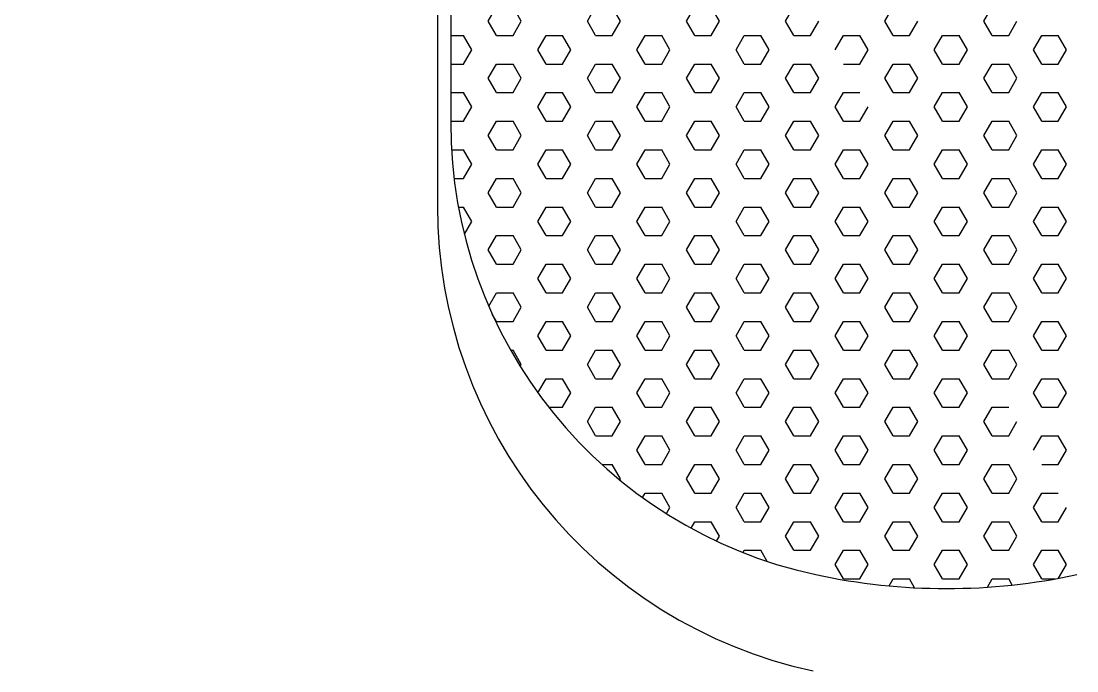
# Model space of a CAD drawing. Extents: x -59.1 to 26.7, y 12.6 to 48.
# Drawn here: x -7.712 to -7.073, y 25.055 to 25.449 of the extents above; entities that cross this region are included whole.
import ezdxf

# ---------------------------------------------------------------- set-up
doc = ezdxf.new("R2010")
doc.units = 0
doc.header["$MEASUREMENT"] = 0
doc.layers.get('0').update_dxf_attribs({"linetype": 'CONTINUOUS'})
doc.layers.add('ACES-I', color=1, linetype='CONTINUOUS')
doc.layers.add('FOLHA', color=3, linetype='CONTINUOUS')

# ---------------------------------------------------------------- blocks, each defined once
blk = doc.blocks.new('*X29')
at = {"color": 0}
for p, q in [((6.073750000854069, 2.591581020331834), (6.075000000854069, 2.593746083841295)), ((6.078750001414114, 2.591581021641367), (6.077500001414114, 2.593746085150828)), ((6.08875000085687, 2.591581020330216), (6.09000000085687, 2.593746083839677)), ((6.093750001416915, 2.591581021642984), (6.092500001416915, 2.593746085152445)), ((6.10375000085967, 2.591581020328599), (6.10500000085967, 2.59374608383806)), ((6.108750001419714, 2.5915810216446), (6.107500001419714, 2.593746085154061)), ((6.11875000086247, 2.591581020326981), (6.12000000086247, 2.593746083836442)), ((6.133750000865271, 2.591581020325364), (6.135000000865271, 2.593746083834825)), ((6.148750000868072, 2.591581020323747), (6.150000000868071, 2.593746083833208)), ((6.07500000141318, 2.589415958131367), (6.07375000141318, 2.591581021640828)), ((6.077500000855003, 2.589415956821834), (6.078750000855003, 2.591581020331295)), ((6.09000000141598, 2.589415958132984), (6.08875000141598, 2.591581021642445)), ((6.092500000857803, 2.589415956820216), (6.093750000857803, 2.591581020329677)), ((6.10500000141878, 2.5894159581346), (6.10375000141878, 2.591581021644061)), ((6.107500000860604, 2.589415956818598), (6.108750000860604, 2.591581020328059)), ((6.12000000142158, 2.589415958136217), (6.118750001421581, 2.591581021645678)), ((6.122500000863404, 2.589415956816981), (6.123750000863404, 2.591581020326442)), ((6.13500000142438, 2.589415958137834), (6.133750001424381, 2.591581021647295)), ((6.137500000866205, 2.589415956815364), (6.138750000866205, 2.591581020324825)), ((6.150000001427181, 2.589415958139452), (6.148750001427182, 2.591581021648913)), ((6.152500000869005, 2.589415956813747), (6.153750000869005, 2.591581020323208)), ((6.068072031699707, 2.58941595796), (6.069999999999999, 2.58941595796)), ((6.071250001412246, 2.587250894621367), (6.070000001412247, 2.589415958130828)), ((6.074999999999999, 2.58941595796), (6.0775, 2.58941595796)), ((6.081250000855936, 2.587250893311834), (6.082500000855935, 2.589415956821295)), ((6.0825, 2.58941595796), (6.085, 2.58941595796)), ((6.086250001415047, 2.587250894622984), (6.085000001415048, 2.589415958132445)), ((6.09, 2.58941595796), (6.0925, 2.58941595796)), ((6.096250000858737, 2.587250893310216), (6.097500000858737, 2.589415956819677)), ((6.0975, 2.58941595796), (6.100000000000001, 2.58941595796)), ((6.101250001417847, 2.587250894624601), (6.100000001417847, 2.589415958134062)), ((6.105, 2.58941595796), (6.107500000000001, 2.58941595796)), ((6.111250000861538, 2.587250893308598), (6.112500000861537, 2.589415956818059)), ((6.112500000000001, 2.58941595796), (6.115000000000001, 2.58941595796)), ((6.116250001420648, 2.587250894626218), (6.115000001420648, 2.589415958135679)), ((6.120000000000001, 2.58941595796), (6.122500000000001, 2.58941595796)), ((6.126250000864338, 2.587250893306982), (6.127500000864337, 2.589415956816443)), ((6.127500000000001, 2.58941595796), (6.130000000000002, 2.58941595796)), ((6.131250001423449, 2.587250894627835), (6.130000001423449, 2.589415958137296)), ((6.135000000000002, 2.58941595796), (6.137500000000002, 2.58941595796)), ((6.141250000867138, 2.587250893305364), (6.142500000867138, 2.589415956814825)), ((6.142500000000002, 2.58941595796), (6.145000000000002, 2.58941595796)), ((6.146250001426248, 2.587250894629451), (6.145000001426248, 2.589415958138912)), ((6.150000000000002, 2.58941595796), (6.152500000000003, 2.58941595796)), ((6.156250000869939, 2.587250893303747), (6.157500000869939, 2.589415956813208)), ((6.157500000000002, 2.58941595796), (6.160000000000003, 2.58941595796)), ((6.161250001429049, 2.587250894631068), (6.160000001429049, 2.589415958140529)), ((6.070000000854069, 2.585085829803451), (6.071250000854069, 2.587250893312912)), ((6.082500001414114, 2.585085831112984), (6.081250001414114, 2.587250894622445)), ((6.08500000085687, 2.585085829801833), (6.08625000085687, 2.587250893311294)), ((6.097500001416915, 2.585085831114601), (6.096250001416915, 2.587250894624062)), ((6.10000000085967, 2.585085829800216), (6.10125000085967, 2.587250893309677)), ((6.112500001419714, 2.585085831116217), (6.111250001419714, 2.587250894625678)), ((6.11500000086247, 2.585085829798598), (6.11625000086247, 2.587250893308059)), ((6.130000000865271, 2.585085829796981), (6.131250000865271, 2.587250893306442)), ((6.142500001425314, 2.585085831119451), (6.141250001425314, 2.587250894628912)), ((6.145000000868071, 2.585085829795364), (6.146250000868071, 2.587250893304825)), ((6.157500001428115, 2.585085831121069), (6.156250001428115, 2.58725089463053)), ((6.160000000870872, 2.585085829793748), (6.161250000870871, 2.587250893303209)), ((6.068072031699707, 2.58508583094), (6.069999999999999, 2.58508583094)), ((6.073750000855003, 2.582920766293451), (6.075000000855002, 2.585085829802912)), ((6.074999999999999, 2.58508583094), (6.0775, 2.58508583094)), ((6.07875000141318, 2.582920767602984), (6.07750000141318, 2.585085831112445)), ((6.0825, 2.58508583094), (6.085, 2.58508583094)), ((6.088750000857803, 2.582920766291833), (6.090000000857803, 2.585085829801294)), ((6.09, 2.58508583094), (6.0925, 2.58508583094)), ((6.09375000141598, 2.582920767604601), (6.09250000141598, 2.585085831114062)), ((6.0975, 2.58508583094), (6.100000000000001, 2.58508583094)), ((6.103750000860604, 2.582920766290215), (6.105000000860604, 2.585085829799676)), ((6.105, 2.58508583094), (6.107500000000001, 2.58508583094)), ((6.10875000141878, 2.582920767606217), (6.107500001418781, 2.585085831115678)), ((6.112500000000001, 2.58508583094), (6.115000000000001, 2.58508583094)), ((6.118750000863404, 2.582920766288598), (6.120000000863404, 2.585085829798059)), ((6.120000000000001, 2.58508583094), (6.122500000000001, 2.58508583094)), ((6.12375000142158, 2.582920767607834), (6.122500001421581, 2.585085831117295)), ((6.127500000000001, 2.58508583094), (6.130000000000002, 2.58508583094)), ((6.133750000866205, 2.582920766286981), (6.135000000866205, 2.585085829796442)), ((6.135000000000002, 2.58508583094), (6.137500000000002, 2.58508583094)), ((6.138750001424381, 2.582920767609451), (6.137500001424381, 2.585085831118912)), ((6.142500000000002, 2.58508583094), (6.145000000000002, 2.58508583094)), ((6.148750000869005, 2.582920766285364), (6.150000000869005, 2.585085829794825)), ((6.150000000000002, 2.58508583094), (6.152500000000003, 2.58508583094)), ((6.153750001427182, 2.582920767611069), (6.152500001427182, 2.58508583112053)), ((6.157500000000002, 2.58508583094), (6.160000000000003, 2.58508583094)), ((6.075000001412246, 2.580755704092984), (6.073750001412247, 2.582920767602445)), ((6.077500000855935, 2.580755702783451), (6.078750000855935, 2.582920766292912)), ((6.090000001415047, 2.580755704094601), (6.088750001415048, 2.582920767604062)), ((6.092500000858737, 2.580755702781833), (6.093750000858737, 2.582920766291294)), ((6.105000001417847, 2.580755704096218), (6.103750001417847, 2.582920767605679)), ((6.107500000861537, 2.580755702780215), (6.108750000861537, 2.582920766289676)), ((6.120000001420648, 2.580755704097835), (6.118750001420648, 2.582920767607296)), ((6.122500000864338, 2.580755702778599), (6.123750000864337, 2.58292076628806)), ((6.135000001423449, 2.580755704099452), (6.133750001423449, 2.582920767608913)), ((6.137500000867138, 2.580755702776981), (6.138750000867137, 2.582920766286442)), ((6.150000001426248, 2.580755704101068), (6.148750001426248, 2.582920767610529)), ((6.152500000869939, 2.580755702775364), (6.153750000869938, 2.582920766284825)), ((6.068072031699707, 2.58075570392), (6.069999999999999, 2.58075570392)), ((6.071250001411314, 2.578590640582985), (6.070000001411314, 2.580755704092446)), ((6.074999999999999, 2.58075570392), (6.0775, 2.58075570392)), ((6.08125000085687, 2.57859063927345), (6.08250000085687, 2.580755702782911)), ((6.0825, 2.58075570392), (6.085, 2.58075570392)), ((6.086250001414114, 2.578590640584601), (6.085000001414114, 2.580755704094062)), ((6.09, 2.58075570392), (6.0925, 2.58075570392)), ((6.09625000085967, 2.578590639271833), (6.09750000085967, 2.580755702781294)), ((6.0975, 2.58075570392), (6.100000000000001, 2.58075570392)), ((6.101250001416915, 2.578590640586218), (6.100000001416915, 2.580755704095679)), ((6.105, 2.58075570392), (6.107500000000001, 2.58075570392)), ((6.11125000086247, 2.578590639270215), (6.11250000086247, 2.580755702779676)), ((6.112500000000001, 2.58075570392), (6.115000000000001, 2.58075570392)), ((6.116250001419714, 2.578590640587834), (6.115000001419714, 2.580755704097295)), ((6.120000000000001, 2.58075570392), (6.122500000000001, 2.58075570392)), ((6.126250000865271, 2.578590639268598), (6.127500000865271, 2.580755702778059)), ((6.127500000000001, 2.58075570392), (6.130000000000002, 2.58075570392)), ((6.135000000000002, 2.58075570392), (6.137500000000002, 2.58075570392)), ((6.141250000868071, 2.578590639266981), (6.142500000868071, 2.580755702776442)), ((6.142500000000002, 2.58075570392), (6.145000000000002, 2.58075570392)), ((6.146250001425314, 2.578590640591068), (6.145000001425315, 2.580755704100529)), ((6.150000000000002, 2.58075570392), (6.152500000000003, 2.58075570392)), ((6.156250000870871, 2.578590639265365), (6.157500000870871, 2.580755702774826)), ((6.157500000000002, 2.58075570392), (6.160000000000003, 2.58075570392)), ((6.161250001428115, 2.578590640592686), (6.160000001428116, 2.580755704102147)), ((6.070000000855003, 2.576425575765068), (6.071250000855002, 2.578590639274529)), ((6.08250000141318, 2.576425577074601), (6.081250001413181, 2.578590640584062)), ((6.085000000857803, 2.57642557576345), (6.086250000857802, 2.578590639272911)), ((6.09750000141598, 2.576425577076218), (6.096250001415981, 2.578590640585679)), ((6.100000000860604, 2.576425575761832), (6.101250000860603, 2.578590639271293)), ((6.11250000141878, 2.576425577077834), (6.111250001418781, 2.578590640587295)), ((6.115000000863404, 2.576425575760215), (6.116250000863404, 2.578590639269676)), ((6.127500001421581, 2.576425577079451), (6.126250001421581, 2.578590640588912)), ((6.130000000866205, 2.576425575758598), (6.131250000866205, 2.578590639268059)), ((6.142500001424381, 2.576425577081068), (6.141250001424381, 2.578590640590529)), ((6.145000000869005, 2.576425575756981), (6.146250000869005, 2.578590639266442)), ((6.157500001427182, 2.576425577082686), (6.156250001427182, 2.578590640592147)), ((6.160000000871805, 2.576425575755365), (6.161250000871805, 2.578590639264826)), ((6.068072031699707, 2.5764255769), (6.069999999999999, 2.5764255769)), ((6.073750000855935, 2.574260512255068), (6.075000000855935, 2.576425575764529)), ((6.074999999999999, 2.5764255769), (6.0775, 2.5764255769)), ((6.078750001412247, 2.574260513564601), (6.077500001412247, 2.576425577074062)), ((6.0825, 2.5764255769), (6.085, 2.5764255769)), ((6.088750000858737, 2.57426051225345), (6.090000000858737, 2.576425575762911)), ((6.09, 2.5764255769), (6.0925, 2.5764255769)), ((6.093750001415048, 2.574260513566218), (6.092500001415048, 2.576425577075679)), ((6.0975, 2.5764255769), (6.100000000000001, 2.5764255769)), ((6.103750000861537, 2.574260512251832), (6.105000000861537, 2.576425575761293)), ((6.105, 2.5764255769), (6.107500000000001, 2.5764255769)), ((6.108750001417847, 2.574260513567835), (6.107500001417847, 2.576425577077296)), ((6.112500000000001, 2.5764255769), (6.115000000000001, 2.5764255769)), ((6.118750000864337, 2.574260512250216), (6.120000000864337, 2.576425575759677)), ((6.120000000000001, 2.5764255769), (6.122500000000001, 2.5764255769)), ((6.123750001420648, 2.574260513569452), (6.122500001420648, 2.576425577078913)), ((6.127500000000001, 2.5764255769), (6.130000000000002, 2.5764255769)), ((6.133750000867138, 2.574260512248598), (6.135000000867137, 2.576425575758059)), ((6.135000000000002, 2.5764255769), (6.137500000000002, 2.5764255769)), ((6.138750001423449, 2.574260513571069), (6.137500001423449, 2.57642557708053)), ((6.142500000000002, 2.5764255769), (6.145000000000002, 2.5764255769)), ((6.148750000869939, 2.574260512246981), (6.150000000869938, 2.576425575756442)), ((6.150000000000002, 2.5764255769), (6.152500000000003, 2.5764255769)), ((6.153750001426248, 2.574260513572685), (6.152500001426248, 2.576425577082146)), ((6.157500000000002, 2.5764255769), (6.160000000000003, 2.5764255769)), ((6.075000001411314, 2.572095450054602), (6.073750001411314, 2.574260513564063)), ((6.07750000085687, 2.572095448745067), (6.07875000085687, 2.574260512254528)), ((6.090000001414114, 2.572095450056218), (6.088750001414114, 2.574260513565679)), ((6.09250000085967, 2.57209544874345), (6.09375000085967, 2.574260512252911)), ((6.105000001416915, 2.572095450057835), (6.103750001416915, 2.574260513567296)), ((6.10750000086247, 2.572095448741832), (6.10875000086247, 2.574260512251293)), ((6.120000001419714, 2.572095450059452), (6.118750001419714, 2.574260513568913)), ((6.122500000865271, 2.572095448740215), (6.123750000865271, 2.574260512249676)), ((6.135000001422515, 2.572095450061068), (6.133750001422515, 2.574260513570529)), ((6.137500000868071, 2.572095448738598), (6.138750000868071, 2.574260512248059)), ((6.150000001425314, 2.572095450062685), (6.148750001425315, 2.574260513572146)), ((6.152500000870871, 2.572095448736982), (6.153750000870871, 2.574260512246443)), ((6.068193650360853, 2.57209544988), (6.069999999999999, 2.57209544988)), ((6.07125000141038, 2.569930386544601), (6.070000001410381, 2.572095450054062)), ((6.074999999999999, 2.57209544988), (6.0775, 2.57209544988)), ((6.081250000857803, 2.569930385235067), (6.082500000857802, 2.572095448744528)), ((6.0825, 2.57209544988), (6.085, 2.57209544988)), ((6.08625000141318, 2.569930386546218), (6.085000001413181, 2.572095450055679)), ((6.09, 2.57209544988), (6.0925, 2.57209544988)), ((6.096250000860604, 2.569930385233449), (6.097500000860603, 2.57209544874291)), ((6.0975, 2.57209544988), (6.100000000000001, 2.57209544988)), ((6.101250001415981, 2.569930386547835), (6.100000001415981, 2.572095450057296)), ((6.105, 2.57209544988), (6.107500000000001, 2.57209544988)), ((6.111250000863404, 2.569930385231832), (6.112500000863403, 2.572095448741293)), ((6.112500000000001, 2.57209544988), (6.115000000000001, 2.57209544988)), ((6.116250001418781, 2.569930386549451), (6.115000001418781, 2.572095450058912)), ((6.120000000000001, 2.57209544988), (6.122500000000001, 2.57209544988)), ((6.126250000866205, 2.569930385230215), (6.127500000866204, 2.572095448739676)), ((6.127500000000001, 2.57209544988), (6.130000000000002, 2.57209544988)), ((6.131250001421581, 2.569930386551068), (6.130000001421581, 2.572095450060529)), ((6.135000000000002, 2.57209544988), (6.137500000000002, 2.57209544988)), ((6.141250000869005, 2.569930385228598), (6.142500000869004, 2.572095448738059)), ((6.142500000000002, 2.57209544988), (6.145000000000002, 2.57209544988)), ((6.146250001424381, 2.569930386552685), (6.145000001424381, 2.572095450062146)), ((6.150000000000002, 2.57209544988), (6.152500000000003, 2.57209544988)), ((6.156250000871805, 2.569930385226982), (6.157500000871805, 2.572095448736443)), ((6.157500000000002, 2.57209544988), (6.160000000000003, 2.57209544988)), ((6.161250001427182, 2.569930386554303), (6.160000001427182, 2.572095450063764)), ((6.070000000855935, 2.567765321726685), (6.071250000855935, 2.569930385236146)), ((6.082500001412247, 2.567765323036218), (6.081250001412247, 2.569930386545679)), ((6.085000000858737, 2.567765321725067), (6.086250000858737, 2.569930385234528)), ((6.097500001415048, 2.567765323037835), (6.096250001415048, 2.569930386547296)), ((6.100000000861537, 2.567765321723449), (6.101250000861537, 2.56993038523291)), ((6.112500001417847, 2.567765323039452), (6.111250001417847, 2.569930386548913)), ((6.115000000864337, 2.567765321721833), (6.116250000864337, 2.569930385231294)), ((6.127500001420648, 2.567765323041069), (6.126250001420648, 2.56993038655053)), ((6.130000000867137, 2.567765321720215), (6.131250000867137, 2.569930385229676)), ((6.142500001423449, 2.567765323042686), (6.141250001423449, 2.569930386552147)), ((6.145000000869938, 2.567765321718598), (6.146250000869938, 2.569930385228059)), ((6.157500001426248, 2.567765323044302), (6.156250001426248, 2.569930386553763)), ((6.160000000872738, 2.567765321716981), (6.161250000872738, 2.569930385226442)), ((6.068584488762029, 2.56776532286), (6.069999999999999, 2.56776532286)), ((6.07375000085687, 2.565600258216684), (6.075000000856869, 2.567765321726145)), ((6.074999999999999, 2.56776532286), (6.0775, 2.56776532286)), ((6.078750001411314, 2.565600259526219), (6.077500001411314, 2.56776532303568)), ((6.0825, 2.56776532286), (6.085, 2.56776532286)), ((6.08875000085967, 2.565600258215067), (6.09000000085967, 2.567765321724528)), ((6.09, 2.56776532286), (6.0925, 2.56776532286)), ((6.093750001414114, 2.565600259527835), (6.092500001414114, 2.567765323037296)), ((6.0975, 2.56776532286), (6.100000000000001, 2.56776532286)), ((6.10375000086247, 2.565600258213449), (6.10500000086247, 2.56776532172291)), ((6.105, 2.56776532286), (6.107500000000001, 2.56776532286)), ((6.108750001416915, 2.565600259529452), (6.107500001416915, 2.567765323038913)), ((6.112500000000001, 2.56776532286), (6.115000000000001, 2.56776532286)), ((6.118750000865271, 2.565600258211832), (6.120000000865271, 2.567765321721293)), ((6.120000000000001, 2.56776532286), (6.122500000000001, 2.56776532286)), ((6.123750001419714, 2.565600259531069), (6.122500001419715, 2.56776532304053)), ((6.127500000000001, 2.56776532286), (6.130000000000002, 2.56776532286)), ((6.133750000868071, 2.565600258210215), (6.135000000868071, 2.567765321719676)), ((6.135000000000002, 2.56776532286), (6.137500000000002, 2.56776532286)), ((6.138750001422515, 2.565600259532685), (6.137500001422516, 2.567765323042146)), ((6.142500000000002, 2.56776532286), (6.145000000000002, 2.56776532286)), ((6.148750000870871, 2.565600258208599), (6.150000000870871, 2.56776532171806)), ((6.150000000000002, 2.56776532286), (6.152500000000003, 2.56776532286)), ((6.153750001425315, 2.565600259534302), (6.152500001425315, 2.567765323043763)), ((6.157500000000002, 2.56776532286), (6.160000000000003, 2.56776532286)), ((6.07500000141038, 2.563435196016218), (6.073750001410381, 2.565600259525679)), ((6.077500000857802, 2.563435194706684), (6.078750000857802, 2.565600258216145)), ((6.090000001413181, 2.563435196017835), (6.088750001413181, 2.565600259527296)), ((6.092500000860603, 2.563435194705066), (6.093750000860603, 2.565600258214527)), ((6.105000001415981, 2.563435196019452), (6.103750001415981, 2.565600259528913)), ((6.107500000863403, 2.563435194703449), (6.108750000863403, 2.56560025821291)), ((6.120000001418781, 2.563435196021068), (6.118750001418781, 2.565600259530529)), ((6.122500000866204, 2.563435194701832), (6.123750000866204, 2.565600258211293)), ((6.135000001421581, 2.563435196022685), (6.133750001421581, 2.565600259532146)), ((6.137500000869005, 2.563435194700215), (6.138750000869004, 2.565600258209676)), ((6.150000001424381, 2.563435196024302), (6.148750001424381, 2.565600259533763)), ((6.152500000871805, 2.563435194698599), (6.153750000871804, 2.56560025820806)), ((6.069249440434379, 2.56343519584), (6.069999999999999, 2.56343519584)), ((6.071250001409448, 2.561270132506219), (6.070000001409448, 2.56343519601568)), ((6.074999999999999, 2.56343519584), (6.0775, 2.56343519584)), ((6.081250000858737, 2.561270131196684), (6.082500000858737, 2.563435194706145)), ((6.0825, 2.56343519584), (6.085, 2.56343519584)), ((6.086250001412247, 2.561270132507835), (6.085000001412247, 2.563435196017296)), ((6.09, 2.56343519584), (6.0925, 2.56343519584)), ((6.096250000861537, 2.561270131195066), (6.097500000861537, 2.563435194704527)), ((6.0975, 2.56343519584), (6.100000000000001, 2.56343519584)), ((6.101250001415048, 2.561270132509452), (6.100000001415048, 2.563435196018913)), ((6.105, 2.56343519584), (6.107500000000001, 2.56343519584)), ((6.111250000864337, 2.56127013119345), (6.112500000864337, 2.563435194702911)), ((6.112500000000001, 2.56343519584), (6.115000000000001, 2.56343519584)), ((6.116250001417847, 2.561270132511069), (6.115000001417847, 2.56343519602053)), ((6.120000000000001, 2.56343519584), (6.122500000000001, 2.56343519584)), ((6.126250000867137, 2.561270131191832), (6.127500000867137, 2.563435194701293)), ((6.127500000000001, 2.56343519584), (6.130000000000002, 2.56343519584)), ((6.131250001420648, 2.561270132512686), (6.130000001420648, 2.563435196022147)), ((6.135000000000002, 2.56343519584), (6.137500000000002, 2.56343519584)), ((6.141250000869938, 2.561270131190215), (6.142500000869938, 2.563435194699676)), ((6.142500000000002, 2.56343519584), (6.145000000000002, 2.56343519584)), ((6.146250001423449, 2.561270132514303), (6.145000001423449, 2.563435196023764)), ((6.150000000000002, 2.56343519584), (6.152500000000003, 2.56343519584)), ((6.156250000872738, 2.561270131188598), (6.157500000872738, 2.563435194698059)), ((6.157500000000002, 2.56343519584), (6.160000000000003, 2.56343519584)), ((6.161250001426248, 2.561270132515919), (6.160000001426249, 2.56343519602538)), ((6.070137118261036, 2.559342561998921), (6.071250000856869, 2.561270131197762)), ((6.082500001411314, 2.559105068997836), (6.081250001411314, 2.561270132507297)), ((6.08500000085967, 2.559105067686684), (6.086250000859669, 2.561270131196145)), ((6.097500001414114, 2.559105068999452), (6.096250001414115, 2.561270132508913)), ((6.10000000086247, 2.559105067685066), (6.101250000862469, 2.561270131194527)), ((6.112500001416915, 2.559105069001069), (6.111250001416916, 2.56127013251053)), ((6.115000000865271, 2.559105067683449), (6.11625000086527, 2.56127013119291)), ((6.127500001419715, 2.559105069002686), (6.126250001419715, 2.561270132512147)), ((6.130000000868071, 2.559105067681832), (6.131250000868071, 2.561270131191293)), ((6.142500001422516, 2.559105069004302), (6.141250001422516, 2.561270132513763)), ((6.145000000870871, 2.559105067680216), (6.146250000870871, 2.561270131189677)), ((6.157500001425315, 2.559105069005919), (6.156250001425315, 2.56127013251538)), ((6.160000000873672, 2.559105067678598), (6.161250000873672, 2.561270131188059)), ((6.073750000857802, 2.556940004178301), (6.075000000857802, 2.559105067687762)), ((6.075, 2.55910506882), (6.077500000000001, 2.55910506882)), ((6.078750001410381, 2.556940005487836), (6.077500001410381, 2.559105068997297)), ((6.0825, 2.55910506882), (6.085000000000001, 2.55910506882)), ((6.088750000860603, 2.556940004176683), (6.090000000860603, 2.559105067686144)), ((6.090000000000001, 2.55910506882), (6.092500000000001, 2.55910506882)), ((6.093750001413181, 2.556940005489452), (6.092500001413181, 2.559105068998913)), ((6.097500000000001, 2.55910506882), (6.100000000000001, 2.55910506882)), ((6.103750000863403, 2.556940004175066), (6.105000000863403, 2.559105067684527)), ((6.105000000000001, 2.55910506882), (6.107500000000002, 2.55910506882)), ((6.108750001415981, 2.556940005491069), (6.107500001415981, 2.55910506900053)), ((6.112500000000002, 2.55910506882), (6.115000000000002, 2.55910506882)), ((6.118750000866204, 2.556940004173449), (6.120000000866204, 2.55910506768291)), ((6.120000000000002, 2.55910506882), (6.122500000000002, 2.55910506882)), ((6.123750001418781, 2.556940005492685), (6.122500001418781, 2.559105069002146)), ((6.127500000000002, 2.55910506882), (6.130000000000003, 2.55910506882)), ((6.133750000869004, 2.556940004171832), (6.135000000869004, 2.559105067681293)), ((6.135000000000002, 2.55910506882), (6.137500000000003, 2.55910506882)), ((6.138750001421581, 2.556940005494302), (6.137500001421581, 2.559105069003763)), ((6.142500000000003, 2.55910506882), (6.145000000000003, 2.55910506882)), ((6.148750000871805, 2.556940004170216), (6.150000000871804, 2.559105067679677)), ((6.150000000000003, 2.55910506882), (6.152500000000003, 2.55910506882)), ((6.153750001424381, 2.556940005495919), (6.152500001424381, 2.55910506900538)), ((6.157500000000003, 2.55910506882), (6.160000000000004, 2.55910506882)), ((6.075000001409448, 2.554774941977836), (6.073750001409448, 2.556940005487297)), ((6.077500000858737, 2.554774940668301), (6.078750000858737, 2.556940004177762)), ((6.090000001412247, 2.554774941979452), (6.088750001412247, 2.556940005488913)), ((6.092500000861537, 2.554774940666683), (6.093750000861537, 2.556940004176144)), ((6.105000001415048, 2.554774941981069), (6.103750001415048, 2.55694000549053)), ((6.107500000864337, 2.554774940665067), (6.108750000864337, 2.556940004174528)), ((6.120000001417847, 2.554774941982686), (6.118750001417848, 2.556940005492147)), ((6.122500000867137, 2.554774940663449), (6.123750000867137, 2.55694000417291)), ((6.135000001420648, 2.554774941984303), (6.133750001420649, 2.556940005493764)), ((6.137500000869938, 2.554774940661832), (6.138750000869938, 2.556940004171293)), ((6.150000001423449, 2.55477494198592), (6.14875000142345, 2.556940005495381)), ((6.152500000872738, 2.554774940660215), (6.153750000872738, 2.556940004169676)), ((6.075, 2.5547749418), (6.077500000000001, 2.5547749418)), ((6.081250000859669, 2.552609877158301), (6.082500000859669, 2.554774940667762)), ((6.0825, 2.5547749418), (6.085000000000001, 2.5547749418)), ((6.086250001411314, 2.552609878469453), (6.085000001411315, 2.554774941978914)), ((6.090000000000001, 2.5547749418), (6.092500000000001, 2.5547749418)), ((6.09625000086247, 2.552609877156683), (6.097500000862469, 2.554774940666144)), ((6.097500000000001, 2.5547749418), (6.100000000000001, 2.5547749418)), ((6.101250001414114, 2.552609878471069), (6.100000001414115, 2.55477494198053)), ((6.105000000000001, 2.5547749418), (6.107500000000002, 2.5547749418)), ((6.111250000865271, 2.552609877155066), (6.11250000086527, 2.554774940664527)), ((6.112500000000002, 2.5547749418), (6.115000000000002, 2.5547749418)), ((6.116250001416915, 2.552609878472686), (6.115000001416916, 2.554774941982147)), ((6.120000000000002, 2.5547749418), (6.122500000000002, 2.5547749418)), ((6.126250000868071, 2.552609877153449), (6.12750000086807, 2.55477494066291)), ((6.127500000000002, 2.5547749418), (6.130000000000003, 2.5547749418)), ((6.131250001419715, 2.552609878474303), (6.130000001419715, 2.554774941983764)), ((6.135000000000002, 2.5547749418), (6.137500000000003, 2.5547749418)), ((6.141250000870871, 2.552609877151833), (6.142500000870871, 2.554774940661294)), ((6.142500000000003, 2.5547749418), (6.145000000000003, 2.5547749418)), ((6.146250001422516, 2.552609878475919), (6.145000001422516, 2.55477494198538)), ((6.150000000000003, 2.5547749418), (6.152500000000003, 2.5547749418)), ((6.156250000873672, 2.552609877150215), (6.157500000873672, 2.554774940659676)), ((6.157500000000003, 2.5547749418), (6.160000000000004, 2.5547749418)), ((6.161250001425315, 2.552609878477536), (6.160000001425315, 2.554774941986997)), ((6.082500001410381, 2.550444814959453), (6.081250001410381, 2.552609878468914)), ((6.085000000860603, 2.5504448136483), (6.086250000860603, 2.552609877157761)), ((6.097500001413181, 2.550444814961069), (6.096250001413181, 2.55260987847053)), ((6.100000000863403, 2.550444813646683), (6.101250000863403, 2.552609877156144)), ((6.112500001415981, 2.550444814962686), (6.111250001415981, 2.552609878472147)), ((6.115000000866204, 2.550444813645066), (6.116250000866204, 2.552609877154527)), ((6.127500001418781, 2.550444814964302), (6.126250001418781, 2.552609878473763)), ((6.130000000869004, 2.550444813643449), (6.131250000869004, 2.55260987715291)), ((6.142500001421581, 2.550444814965919), (6.141250001421581, 2.55260987847538)), ((6.145000000871804, 2.550444813641833), (6.146250000871804, 2.552609877151294)), ((6.157500001424381, 2.550444814967536), (6.156250001424382, 2.552609878476997)), ((6.160000000874605, 2.550444813640215), (6.161250000874604, 2.552609877149676)), ((6.073829874688826, 2.548418095671829), (6.075000000858736, 2.550444813649379)), ((6.075, 2.55044481478), (6.077500000000001, 2.55044481478)), ((6.078750001409448, 2.548279751449453), (6.077500001409448, 2.550444814958914)), ((6.0825, 2.55044481478), (6.085000000000001, 2.55044481478)), ((6.088750000861537, 2.5482797501383), (6.090000000861536, 2.550444813647761)), ((6.090000000000001, 2.55044481478), (6.092500000000001, 2.55044481478)), ((6.093750001412247, 2.548279751451069), (6.092500001412247, 2.55044481496053)), ((6.097500000000001, 2.55044481478), (6.100000000000001, 2.55044481478)), ((6.103750000864337, 2.548279750136684), (6.105000000864337, 2.550444813646145)), ((6.105000000000001, 2.55044481478), (6.107500000000002, 2.55044481478)), ((6.108750001415048, 2.548279751452686), (6.107500001415048, 2.550444814962147)), ((6.112500000000002, 2.55044481478), (6.115000000000002, 2.55044481478)), ((6.118750000867137, 2.548279750135066), (6.120000000867137, 2.550444813644527)), ((6.120000000000002, 2.55044481478), (6.122500000000002, 2.55044481478)), ((6.123750001417847, 2.548279751454303), (6.122500001417848, 2.550444814963764)), ((6.127500000000002, 2.55044481478), (6.130000000000003, 2.55044481478)), ((6.133750000869938, 2.548279750133449), (6.135000000869938, 2.55044481364291)), ((6.135000000000002, 2.55044481478), (6.137500000000003, 2.55044481478)), ((6.138750001420648, 2.54827975145592), (6.137500001420649, 2.550444814965381)), ((6.142500000000003, 2.55044481478), (6.145000000000003, 2.55044481478)), ((6.148750000872738, 2.548279750131832), (6.150000000872738, 2.550444813641293)), ((6.150000000000003, 2.55044481478), (6.152500000000003, 2.55044481478)), ((6.153750001423449, 2.548279751457537), (6.15250000142345, 2.550444814966998)), ((6.157500000000003, 2.55044481478), (6.160000000000004, 2.55044481478)), ((6.077500000859669, 2.546114686629918), (6.078750000859669, 2.548279750139379)), ((6.090000001411314, 2.54611468794107), (6.088750001411315, 2.548279751450531)), ((6.092500000862469, 2.5461146866283), (6.093750000862469, 2.548279750137761)), ((6.105000001414115, 2.546114687942686), (6.103750001414115, 2.548279751452147)), ((6.10750000086527, 2.546114686626683), (6.10875000086527, 2.548279750136144)), ((6.120000001416916, 2.546114687944303), (6.118750001416916, 2.548279751453764)), ((6.122500000868071, 2.546114686625066), (6.12375000086807, 2.548279750134527)), ((6.135000001419715, 2.54611468794592), (6.133750001419715, 2.548279751455381)), ((6.137500000870871, 2.54611468662345), (6.13875000087087, 2.548279750132911)), ((6.150000001422516, 2.546114687947536), (6.148750001422516, 2.548279751456997)), ((6.152500000873672, 2.546114686621832), (6.153750000873671, 2.548279750131293)), ((6.075000001408515, 2.546114687939454), (6.074361356176392, 2.547220853929503)), ((6.075, 2.54611468776), (6.077500000000001, 2.54611468776)), ((6.081250000860603, 2.543949623119917), (6.082500000860603, 2.546114686629378)), ((6.0825, 2.54611468776), (6.085000000000001, 2.54611468776)), ((6.086250001410381, 2.54394962443107), (6.085000001410381, 2.546114687940531)), ((6.090000000000001, 2.54611468776), (6.092500000000001, 2.54611468776)), ((6.096250000863403, 2.5439496231183), (6.097500000863403, 2.546114686627761)), ((6.097500000000001, 2.54611468776), (6.100000000000001, 2.54611468776)), ((6.101250001413181, 2.543949624432686), (6.100000001413181, 2.546114687942147)), ((6.105000000000001, 2.54611468776), (6.107500000000002, 2.54611468776)), ((6.111250000866204, 2.543949623116683), (6.112500000866204, 2.546114686626144)), ((6.112500000000002, 2.54611468776), (6.115000000000002, 2.54611468776)), ((6.116250001415981, 2.543949624434303), (6.115000001415981, 2.546114687943764)), ((6.120000000000002, 2.54611468776), (6.122500000000002, 2.54611468776)), ((6.126250000869004, 2.543949623115066), (6.127500000869004, 2.546114686624527)), ((6.127500000000002, 2.54611468776), (6.130000000000003, 2.54611468776)), ((6.131250001418781, 2.543949624435919), (6.130000001418781, 2.54611468794538)), ((6.135000000000002, 2.54611468776), (6.137500000000003, 2.54611468776)), ((6.141250000871804, 2.54394962311345), (6.142500000871804, 2.546114686622911)), ((6.142500000000003, 2.54611468776), (6.145000000000003, 2.54611468776)), ((6.146250001421581, 2.543949624437536), (6.145000001421582, 2.546114687946997)), ((6.150000000000003, 2.54611468776), (6.152500000000003, 2.54611468776)), ((6.156250000874604, 2.543949623111832), (6.157500000874604, 2.546114686621293)), ((6.157500000000003, 2.54611468776), (6.160000000000004, 2.54611468776)), ((6.161250001424381, 2.543949624439153), (6.160000001424382, 2.546114687948614)), ((6.082500001409448, 2.54178456092107), (6.081250001409448, 2.543949624430531)), ((6.085000000861537, 2.541784559609917), (6.086250000861536, 2.543949623119378)), ((6.097500001412247, 2.541784560922686), (6.096250001412248, 2.543949624432147)), ((6.100000000864337, 2.541784559608301), (6.101250000864336, 2.543949623117762)), ((6.112500001415048, 2.541784560924303), (6.111250001415049, 2.543949624433764)), ((6.115000000867137, 2.541784559606683), (6.116250000867137, 2.543949623116144)), ((6.127500001417848, 2.54178456092592), (6.126250001417848, 2.543949624435381)), ((6.130000000869938, 2.541784559605066), (6.131250000869938, 2.543949623114527)), ((6.142500001420649, 2.541784560927537), (6.141250001420649, 2.543949624436998)), ((6.145000000872738, 2.541784559603449), (6.146250000872738, 2.54394962311291)), ((6.15750000142345, 2.541784560929154), (6.15625000142345, 2.543949624438615)), ((6.160000000875538, 2.541784559601833), (6.161250000875538, 2.543949623111294)), ((6.07712778428465, 2.54178456074), (6.0775, 2.54178456074)), ((6.078750001408515, 2.539619497411071), (6.077500001408516, 2.541784560920532)), ((6.0825, 2.54178456074), (6.085, 2.54178456074)), ((6.088750000862469, 2.539619496099917), (6.090000000862469, 2.541784559609378)), ((6.09, 2.54178456074), (6.0925, 2.54178456074)), ((6.093750001411315, 2.539619497412687), (6.092500001411315, 2.541784560922148)), ((6.0975, 2.54178456074), (6.100000000000001, 2.54178456074)), ((6.10375000086527, 2.5396194960983), (6.10500000086527, 2.541784559607761)), ((6.105, 2.54178456074), (6.107500000000001, 2.54178456074)), ((6.108750001414115, 2.539619497414303), (6.107500001414115, 2.541784560923764)), ((6.112500000000001, 2.54178456074), (6.115000000000001, 2.54178456074)), ((6.11875000086807, 2.539619496096683), (6.12000000086807, 2.541784559606144)), ((6.120000000000001, 2.54178456074), (6.122500000000001, 2.54178456074)), ((6.123750001416916, 2.53961949741592), (6.122500001416916, 2.541784560925381)), ((6.127500000000001, 2.54178456074), (6.130000000000002, 2.54178456074)), ((6.133750000870871, 2.539619496095067), (6.13500000087087, 2.541784559604528)), ((6.135000000000002, 2.54178456074), (6.137500000000002, 2.54178456074)), ((6.138750001419715, 2.539619497417537), (6.137500001419715, 2.541784560926998)), ((6.142500000000002, 2.54178456074), (6.145000000000002, 2.54178456074)), ((6.148750000873672, 2.53961949609345), (6.150000000873671, 2.54178455960291)), ((6.150000000000002, 2.54178456074), (6.152500000000003, 2.54178456074)), ((6.153750001422516, 2.539619497419153), (6.152500001422516, 2.541784560928614)), ((6.157500000000002, 2.54178456074), (6.160000000000003, 2.54178456074)), ((6.078582182658586, 2.539328826448667), (6.078750000860603, 2.539619496100995)), ((6.090000001410381, 2.537454433902687), (6.088750001410381, 2.539619497412148)), ((6.092500000863403, 2.537454432589917), (6.093750000863403, 2.539619496099378)), ((6.105000001413181, 2.537454433904303), (6.103750001413181, 2.539619497413764)), ((6.107500000866204, 2.5374544325883), (6.108750000866204, 2.539619496097761)), ((6.120000001415981, 2.53745443390592), (6.118750001415981, 2.539619497415381)), ((6.122500000869004, 2.537454432586683), (6.123750000869004, 2.539619496096144)), ((6.135000001418781, 2.537454433907536), (6.133750001418782, 2.539619497416997)), ((6.137500000871804, 2.537454432585067), (6.138750000871804, 2.539619496094528)), ((6.150000001421581, 2.537454433909153), (6.148750001421582, 2.539619497418614)), ((6.152500000874604, 2.537454432583449), (6.153750000874604, 2.53961949609291)), ((6.08126589484883, 2.535316898275062), (6.082500000861536, 2.537454432590995)), ((6.0825, 2.53745443372), (6.085, 2.53745443372)), ((6.086250001409448, 2.535289370392687), (6.085000001409449, 2.537454433902148)), ((6.09, 2.53745443372), (6.0925, 2.53745443372)), ((6.096250000864337, 2.535289369079918), (6.097500000864336, 2.537454432589379)), ((6.0975, 2.53745443372), (6.100000000000001, 2.53745443372)), ((6.101250001412247, 2.535289370394303), (6.100000001412248, 2.537454433903764)), ((6.105, 2.53745443372), (6.107500000000001, 2.53745443372)), ((6.111250000867137, 2.5352893690783), (6.112500000867136, 2.537454432587761)), ((6.112500000000001, 2.53745443372), (6.115000000000001, 2.53745443372)), ((6.116250001415048, 2.53528937039592), (6.115000001415049, 2.537454433905381)), ((6.120000000000001, 2.53745443372), (6.122500000000001, 2.53745443372)), ((6.126250000869938, 2.535289369076683), (6.127500000869937, 2.537454432586144)), ((6.127500000000001, 2.53745443372), (6.130000000000002, 2.53745443372)), ((6.131250001417848, 2.535289370397537), (6.130000001417848, 2.537454433906998)), ((6.135000000000002, 2.53745443372), (6.137500000000002, 2.53745443372)), ((6.141250000872738, 2.535289369075066), (6.142500000872738, 2.537454432584527)), ((6.142500000000002, 2.53745443372), (6.145000000000002, 2.53745443372)), ((6.146250001420649, 2.535289370399154), (6.145000001420649, 2.537454433908615)), ((6.150000000000002, 2.53745443372), (6.152500000000003, 2.53745443372)), ((6.156250000875538, 2.53528936907345), (6.157500000875538, 2.537454432582911)), ((6.157500000000002, 2.53745443372), (6.160000000000003, 2.53745443372)), ((6.16125000142345, 2.535289370400771), (6.16000000142345, 2.537454433910232)), ((6.085000000862469, 2.533124305571534), (6.086250000862469, 2.535289369080995)), ((6.097500001411315, 2.533124306884304), (6.096250001411315, 2.535289370393765)), ((6.10000000086527, 2.533124305569917), (6.10125000086527, 2.535289369079378)), ((6.112500001414115, 2.53312430688592), (6.111250001414115, 2.535289370395381)), ((6.11500000086807, 2.5331243055683), (6.11625000086807, 2.535289369077761)), ((6.127500001416916, 2.533124306887537), (6.126250001416916, 2.535289370396998)), ((6.13000000087087, 2.533124305566684), (6.13125000087087, 2.535289369076145)), ((6.142500001419715, 2.533124306889154), (6.141250001419715, 2.535289370398615)), ((6.145000000873671, 2.533124305565067), (6.146250000873671, 2.535289369074528)), ((6.157500001422516, 2.533124306890771), (6.156250001422516, 2.535289370400232)), ((6.160000000876471, 2.533124305563449), (6.161250000876471, 2.53528936907291)), ((6.082910793654658, 2.5331243067), (6.085, 2.5331243067)), ((6.088750000863403, 2.530959242061534), (6.090000000863403, 2.533124305570995)), ((6.09, 2.5331243067), (6.0925, 2.5331243067)), ((6.093750001410381, 2.530959243374304), (6.092500001410381, 2.533124306883765)), ((6.0975, 2.5331243067), (6.100000000000001, 2.5331243067)), ((6.103750000866204, 2.530959242059917), (6.105000000866204, 2.533124305569378)), ((6.105, 2.5331243067), (6.107500000000001, 2.5331243067)), ((6.108750001413181, 2.53095924337592), (6.107500001413182, 2.533124306885381)), ((6.112500000000001, 2.5331243067), (6.115000000000001, 2.5331243067)), ((6.118750000869004, 2.5309592420583), (6.120000000869004, 2.533124305567761)), ((6.120000000000001, 2.5331243067), (6.122500000000001, 2.5331243067)), ((6.123750001415981, 2.530959243377537), (6.122500001415982, 2.533124306886998)), ((6.127500000000001, 2.5331243067), (6.130000000000002, 2.5331243067)), ((6.133750000871804, 2.530959242056684), (6.135000000871804, 2.533124305566145)), ((6.135000000000002, 2.5331243067), (6.137500000000002, 2.5331243067)), ((6.138750001418781, 2.530959243379153), (6.137500001418782, 2.533124306888614)), ((6.142500000000002, 2.5331243067), (6.145000000000002, 2.5331243067)), ((6.148750000874604, 2.530959242055066), (6.150000000874604, 2.533124305564527)), ((6.150000000000002, 2.5331243067), (6.152500000000003, 2.5331243067)), ((6.157500000000002, 2.5331243067), (6.160000000000003, 2.5331243067)), ((6.090000001409448, 2.528794179864304), (6.088750001409449, 2.530959243373765)), ((6.092500000864336, 2.528794178551535), (6.093750000864336, 2.530959242060996)), ((6.105000001412248, 2.52879417986592), (6.103750001412248, 2.530959243375381)), ((6.107500000867137, 2.528794178549917), (6.108750000867136, 2.530959242059378)), ((6.120000001415049, 2.528794179867537), (6.118750001415049, 2.530959243376998)), ((6.122500000869938, 2.5287941785483), (6.123750000869937, 2.530959242057761)), ((6.135000001417848, 2.528794179869154), (6.133750001417848, 2.530959243378615)), ((6.137500000872738, 2.528794178546683), (6.138750000872737, 2.530959242056144)), ((6.150000001420649, 2.528794179870771), (6.148750001420649, 2.530959243380232)), ((6.152500000875538, 2.528794178545067), (6.153750000875537, 2.530959242054528)), ((6.09, 2.52879417968), (6.0925, 2.52879417968)), ((6.09625000086527, 2.526629115041534), (6.09750000086527, 2.528794178550995)), ((6.0975, 2.52879417968), (6.100000000000001, 2.52879417968)), ((6.101250001411315, 2.526629116355921), (6.100000001411315, 2.528794179865382)), ((6.105, 2.52879417968), (6.107500000000001, 2.52879417968)), ((6.11125000086807, 2.526629115039917), (6.11250000086807, 2.528794178549378)), ((6.112500000000001, 2.52879417968), (6.115000000000001, 2.52879417968)), ((6.116250001414115, 2.526629116357537), (6.115000001414115, 2.528794179866998)), ((6.120000000000001, 2.52879417968), (6.122500000000001, 2.52879417968)), ((6.12625000087087, 2.526629115038301), (6.12750000087087, 2.528794178547762)), ((6.127500000000001, 2.52879417968), (6.130000000000002, 2.52879417968)), ((6.131250001416916, 2.526629116359154), (6.130000001416916, 2.528794179868615)), ((6.135000000000002, 2.52879417968), (6.137500000000002, 2.52879417968)), ((6.141250000873671, 2.526629115036684), (6.142500000873671, 2.528794178546145)), ((6.142500000000002, 2.52879417968), (6.145000000000002, 2.52879417968)), ((6.146250001419715, 2.526629116360771), (6.145000001419715, 2.528794179870232)), ((6.150000000000002, 2.52879417968), (6.152500000000003, 2.52879417968)), ((6.156250000876471, 2.526629115035066), (6.157500000876471, 2.528794178544527)), ((6.157500000000002, 2.52879417968), (6.160000000000003, 2.52879417968)), ((6.161250001422516, 2.526629116362388), (6.160000001422516, 2.528794179871849)), ((6.097500001410381, 2.524464052845921), (6.096250001410382, 2.526629116355382)), ((6.100000000866204, 2.524464051531534), (6.101250000866203, 2.526629115040995)), ((6.112500001413181, 2.524464052847537), (6.111250001413182, 2.526629116356998)), ((6.115000000869004, 2.524464051529917), (6.116250000869004, 2.526629115039378)), ((6.127500001415982, 2.524464052849154), (6.126250001415982, 2.526629116358615)), ((6.130000000871804, 2.524464051528301), (6.131250000871804, 2.526629115037762)), ((6.142500001418782, 2.52446405285077), (6.141250001418782, 2.526629116360231)), ((6.145000000874604, 2.524464051526683), (6.146250000874604, 2.526629115036144)), ((6.160000000877405, 2.524464051525067), (6.161250000877405, 2.526629115034528)), ((6.090941117511008, 2.52446405266), (6.092499999999999, 2.52446405266)), ((6.093750001409449, 2.522298989335921), (6.092500001409449, 2.524464052845382)), ((6.097499999999999, 2.52446405266), (6.1, 2.52446405266)), ((6.103750000867136, 2.522298988021534), (6.105000000867136, 2.524464051530995)), ((6.105, 2.52446405266), (6.1075, 2.52446405266)), ((6.108750001412248, 2.522298989337537), (6.107500001412248, 2.524464052846998)), ((6.1125, 2.52446405266), (6.115, 2.52446405266)), ((6.118750000869937, 2.522298988019917), (6.120000000869937, 2.524464051529378)), ((6.12, 2.52446405266), (6.1225, 2.52446405266)), ((6.123750001415049, 2.522298989339154), (6.122500001415049, 2.524464052848615)), ((6.1275, 2.52446405266), (6.130000000000001, 2.52446405266)), ((6.133750000872737, 2.5222989880183), (6.135000000872737, 2.524464051527761)), ((6.135000000000001, 2.52446405266), (6.137500000000001, 2.52446405266)), ((6.138750001417848, 2.522298989340771), (6.137500001417848, 2.524464052850232)), ((6.142500000000001, 2.52446405266), (6.145000000000001, 2.52446405266)), ((6.148750000875538, 2.522298988016684), (6.150000000875537, 2.524464051526145)), ((6.150000000000001, 2.52446405266), (6.152500000000002, 2.52446405266)), ((6.153750001420649, 2.522298989342388), (6.152500001420649, 2.524464052851849)), ((6.157500000000002, 2.52446405266), (6.160000000000002, 2.52446405266)), ((6.093648190596671, 2.522122647464667), (6.09375000086527, 2.522298988022612)), ((6.105000001411315, 2.520133925827538), (6.103750001411315, 2.522298989336999)), ((6.10750000086807, 2.520133924511534), (6.10875000086807, 2.522298988020995)), ((6.120000001414115, 2.520133925829154), (6.118750001414115, 2.522298989338615)), ((6.12250000087087, 2.520133924509918), (6.12375000087087, 2.522298988019379)), ((6.135000001416916, 2.520133925830771), (6.133750001416916, 2.522298989340232)), ((6.137500000873671, 2.520133924508301), (6.138750000873671, 2.522298988017762)), ((6.150000001419715, 2.520133925832388), (6.148750001419716, 2.522298989341849)), ((6.152500000876471, 2.520133924506683), (6.153750000876471, 2.522298988016144)), ((6.097109150519948, 2.519456951854742), (6.097500000866203, 2.520133924512612)), ((6.0975, 2.52013392564), (6.100000000000001, 2.52013392564)), ((6.101250001410381, 2.517968862317538), (6.100000001410382, 2.520133925826999)), ((6.105, 2.52013392564), (6.107500000000001, 2.52013392564)), ((6.111250000869004, 2.517968861001534), (6.112500000869003, 2.520133924510995)), ((6.112500000000001, 2.52013392564), (6.115000000000001, 2.52013392564)), ((6.116250001413182, 2.517968862319155), (6.115000001413182, 2.520133925828616)), ((6.120000000000001, 2.52013392564), (6.122500000000001, 2.52013392564)), ((6.126250000871804, 2.517968860999918), (6.127500000871803, 2.520133924509379)), ((6.127500000000001, 2.52013392564), (6.130000000000002, 2.52013392564)), ((6.131250001415982, 2.517968862320771), (6.130000001415982, 2.520133925830232)), ((6.135000000000002, 2.52013392564), (6.137500000000002, 2.52013392564)), ((6.141250000874604, 2.5179688609983), (6.142500000874604, 2.520133924507761)), ((6.142500000000002, 2.52013392564), (6.145000000000002, 2.52013392564)), ((6.146250001418782, 2.517968862322387), (6.145000001418782, 2.520133925831848)), ((6.150000000000002, 2.52013392564), (6.152500000000003, 2.52013392564)), ((6.156250000877405, 2.517968860996684), (6.157500000877405, 2.520133924506145)), ((6.157500000000002, 2.52013392564), (6.160000000000003, 2.52013392564)), ((6.100706267278879, 2.517027086801969), (6.101250000867136, 2.517968861002612)), ((6.112500001412248, 2.515803798809154), (6.111250001412248, 2.517968862318615)), ((6.115000000869937, 2.515803797491534), (6.116250000869937, 2.517968861000995)), ((6.127500001415049, 2.515803798810771), (6.126250001415049, 2.517968862320232)), ((6.130000000872737, 2.515803797489917), (6.131250000872737, 2.517968860999378)), ((6.142500001417848, 2.515803798812388), (6.141250001417848, 2.517968862321849)), ((6.145000000875537, 2.515803797488301), (6.146250000875537, 2.517968860997762)), ((6.157500001420649, 2.515803798814005), (6.156250001420649, 2.517968862323466)), ((6.160000000878338, 2.515803797486684), (6.161250000878337, 2.517968860996145)), ((6.104437756143783, 2.51482996106386), (6.10500000086807, 2.515803797492612)), ((6.105, 2.51580379862), (6.1075, 2.51580379862)), ((6.108750001411315, 2.513638735299155), (6.107500001411315, 2.515803798808616)), ((6.1125, 2.51580379862), (6.115, 2.51580379862)), ((6.11875000087087, 2.513638733981535), (6.12000000087087, 2.515803797490996)), ((6.12, 2.51580379862), (6.1225, 2.51580379862)), ((6.123750001414115, 2.513638735300771), (6.122500001414116, 2.515803798810232)), ((6.1275, 2.51580379862), (6.130000000000001, 2.51580379862)), ((6.133750000873671, 2.513638733979918), (6.135000000873671, 2.515803797489379)), ((6.135000000000001, 2.51580379862), (6.137500000000001, 2.51580379862)), ((6.138750001416916, 2.513638735302388), (6.137500001416917, 2.515803798811849)), ((6.142500000000001, 2.51580379862), (6.145000000000001, 2.51580379862)), ((6.148750000876471, 2.5136387339783), (6.150000000876471, 2.515803797487761)), ((6.150000000000001, 2.51580379862), (6.152500000000002, 2.51580379862)), ((6.153750001419716, 2.513638735304005), (6.152500001419716, 2.515803798813466)), ((6.157500000000002, 2.51580379862), (6.160000000000002, 2.51580379862)), ((6.108303403149383, 2.512865204041685), (6.108750000869003, 2.513638733982612)), ((6.120000001413182, 2.511473671790772), (6.118750001413182, 2.513638735300233)), ((6.122500000871804, 2.511473670471535), (6.123750000871803, 2.513638733980996)), ((6.135000001415982, 2.511473671792388), (6.133750001415982, 2.513638735301849)), ((6.137500000874604, 2.511473670469917), (6.138750000874603, 2.513638733979378)), ((6.150000001418782, 2.511473671794004), (6.148750001418782, 2.513638735303465)), ((6.152500000877405, 2.511473670468301), (6.153750000877404, 2.513638733977762)), ((6.112304552550361, 2.511135144052852), (6.112500000869937, 2.511473670472612)), ((6.1125, 2.5114736716), (6.115, 2.5114736716)), ((6.115964798146234, 2.509802594827993), (6.115000001412248, 2.511473671790232)), ((6.12, 2.5114736716), (6.1225, 2.5114736716)), ((6.126250000872737, 2.509308606961534), (6.127500000872737, 2.511473670470995)), ((6.1275, 2.5114736716), (6.130000000000001, 2.5114736716)), ((6.131250001415049, 2.509308608282388), (6.130000001415049, 2.511473671791849)), ((6.135000000000001, 2.5114736716), (6.137500000000001, 2.5114736716)), ((6.141250000875537, 2.509308606959918), (6.142500000875537, 2.511473670469379)), ((6.142500000000001, 2.5114736716), (6.145000000000001, 2.5114736716)), ((6.146250001417848, 2.509308608284005), (6.145000001417849, 2.511473671793466)), ((6.150000000000001, 2.5114736716), (6.152500000000002, 2.5114736716)), ((6.156250000878337, 2.509308606958301), (6.157500000878337, 2.511473670467762)), ((6.157500000000002, 2.5114736716), (6.160000000000002, 2.5114736716)), ((6.161250001420649, 2.509308608285622), (6.16000000142065, 2.511473671795083)), ((6.127500001414115, 2.507143544772388), (6.126250001414116, 2.509308608281849)), ((6.130000000873671, 2.507143543451535), (6.131250000873671, 2.509308606960996)), ((6.142500001416916, 2.507143544774005), (6.141250001416917, 2.509308608283466)), ((6.145000000876471, 2.507143543449917), (6.146250000876471, 2.509308606959378)), ((6.157500001419716, 2.507143544775622), (6.156250001419716, 2.509308608285083)), ((6.160054913839172, 2.507238655484844), (6.161250000879271, 2.509308606957762)), ((6.1275, 2.50714354458), (6.13, 2.50714354458)), ((6.134391779860037, 2.506090073751535), (6.135000000874603, 2.507143543450995)), ((6.135, 2.50714354458), (6.1375, 2.50714354458)), ((6.13826970260135, 2.505810383213763), (6.137500001415982, 2.507143544773466)), ((6.1425, 2.50714354458), (6.145, 2.50714354458)), ((6.149277971304061, 2.505892951543781), (6.150000000877404, 2.507143543449379)), ((6.15, 2.50714354458), (6.152500000000001, 2.50714354458)), ((6.153034250134226, 2.506218198856056), (6.152500001418782, 2.507143544775082)), ((6.157500000000001, 2.50714354458), (6.159530300574152, 2.50714354458))]:
    blk.add_line(p, q, dxfattribs=at)
blk = doc.blocks.new('TV_29POL')
at = {"layer": 'ACES-I'}
for p, q in [((0.1029999999999882, -0.09642534015148652), (0.1029999999999891, -0.188806623151534)), ((0.104999999999988, -0.1081385916920286), (0.1049999999999889, -0.1761918722053739))]:
    blk.add_line(p, q, dxfattribs=at)
for centre, radius, start, end in [((0.002499999999988844, -0.3956720562085487), 0.345672056208549, 70.71009544215451, 147.5112809498599), ((0.002499999999988844, -0.3903885872391224), 0.315672056208549, 70.89299045926849, 171.5377406500772), ((0.1749999999999883, -0.1761918722053735), 0.07, 180.0000000000004, 257.8370618973107), ((0.1749999999999892, -0.1888066231515326), 0.07200000000000001, 180.0000000000004, 257.8370618973107), ((0.1799999999999882, -0.1529933163673163), 0.09373126614770431, 257.8370618973107, 282.1629381026915)]:
    blk.add_arc(centre, radius, start, end, dxfattribs=at)
blk.add_blockref('*X29', (-5.963072031699718, -2.752411861024946), dxfattribs=at)

msp = doc.modelspace()

# ---------------------------------------------------------------- block references
at = {"layer": 'FOLHA', "xscale": 4, "yscale": 4, "zscale": 4}
msp.add_blockref('TV_29POL', (-7.871708300555383, 26.09223245856526), dxfattribs=at)

doc.saveas('drawing.dxf')
